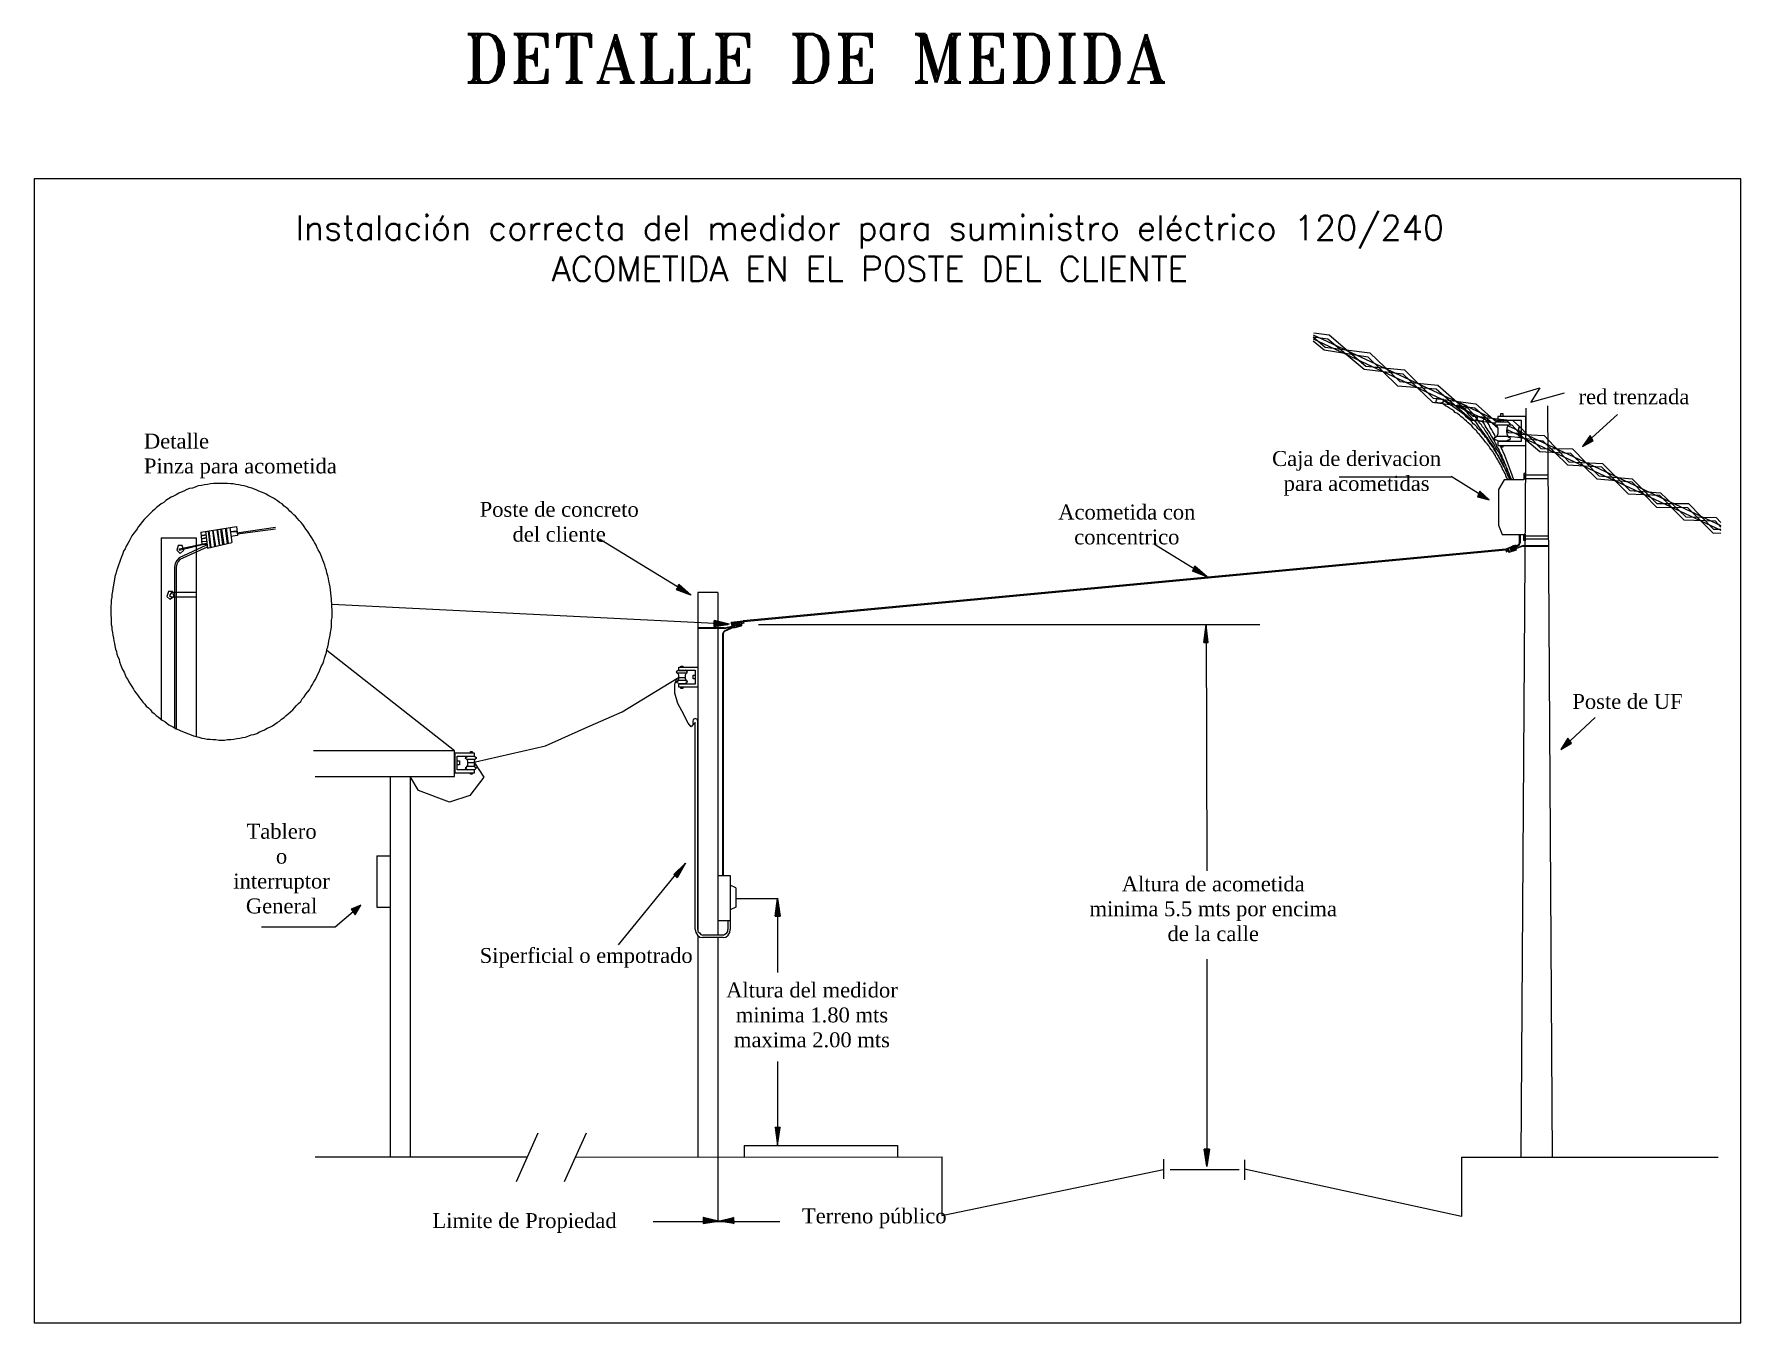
# Model space of a CAD drawing. Extents: x 604418 to 606014, y 1310869 to 1312555.
# Drawn here: x 605476.4 to 605551.2, y 1311016.1 to 1311072.6 of the extents above; entities that cross this region are included whole.
import ezdxf

# ---------------------------------------------------------------- set-up
doc = ezdxf.new("R2010")
doc.units = 0
doc.header["$MEASUREMENT"] = 0
doc.layers.get('0').update_dxf_attribs({"color": 10})
doc.styles.add('TTT', font='romant.shx', dxfattribs={"height": 0.3})

msp = doc.modelspace()

# ---------------------------------------------------------------- hatches: boundary and pattern name
at = {"lineweight": 13}
for points in [[(605544.512, 1311054.781), (605544.58, 1311055.006), (605544.242, 1311054.533)], [(605544.512, 1311054.781), (605544.242, 1311054.533), (605544.715, 1311054.781)], [(605544.512, 1311054.781), (605544.715, 1311054.781), (605544.58, 1311055.006)], [(605539.845, 1311052.369), (605539.755, 1311052.572), (605539.643, 1311052.324)], [(605539.845, 1311052.369), (605539.643, 1311052.324), (605540.161, 1311052.188)], [(605539.845, 1311052.369), (605540.161, 1311052.188), (605539.755, 1311052.572)], [(605527.731, 1311048.849), (605527.212, 1311049.164), (605527.145, 1311049.074)], [(605527.212, 1311049.164), (605527.799, 1311048.826), (605527.258, 1311049.299)], [(605527.731, 1311048.849), (605527.212, 1311049.164), (605527.799, 1311048.826)], [(605504.609, 1311048.356), (605505.195, 1311048.018), (605504.654, 1311048.491)], [(605505.127, 1311048.04), (605504.609, 1311048.356), (605504.541, 1311048.266)], [(605505.127, 1311048.04), (605504.609, 1311048.356), (605505.195, 1311048.018)], [(605506.187, 1311046.755), (605506.863, 1311046.755), (605506.209, 1311046.913)], [(605506.795, 1311046.733), (605506.187, 1311046.755), (605506.863, 1311046.755)], [(605506.795, 1311046.733), (605506.187, 1311046.755), (605506.187, 1311046.642)], [(605527.762, 1311045.944), (605527.762, 1311046.71), (605527.649, 1311045.944)], [(605527.762, 1311046.642), (605527.762, 1311045.944), (605527.762, 1311046.71)], [(605527.762, 1311046.642), (605527.762, 1311045.944), (605527.852, 1311045.944)], [(605543.565, 1311041.502), (605543.61, 1311041.75), (605543.295, 1311041.254)], [(605543.565, 1311041.502), (605543.768, 1311041.525), (605543.61, 1311041.75)], [(605543.565, 1311041.502), (605543.295, 1311041.254), (605543.768, 1311041.525)], [(605504.496, 1311035.708), (605504.947, 1311036.272), (605504.428, 1311035.776)], [(605504.586, 1311035.618), (605504.947, 1311036.272), (605504.496, 1311035.708)], [(605490.496, 1311034.22), (605490.721, 1311034.423), (605490.293, 1311034.243)], [(605490.496, 1311034.22), (605490.293, 1311034.243), (605490.473, 1311033.995)], [(605490.496, 1311034.22), (605490.473, 1311033.995), (605490.721, 1311034.423)], [(605508.982, 1311033.95), (605508.982, 1311034.716), (605508.87, 1311033.95)], [(605509.095, 1311033.95), (605508.982, 1311034.716), (605508.982, 1311033.95)], [(605508.982, 1311024.414), (605509.095, 1311024.684), (605508.87, 1311024.684)], [(605508.982, 1311024.414), (605508.87, 1311024.684), (605508.982, 1311023.895)], [(605508.982, 1311024.414), (605508.982, 1311023.895), (605509.095, 1311024.684)], [(605527.784, 1311023.489), (605527.897, 1311023.737), (605527.672, 1311023.737)], [(605527.784, 1311023.489), (605527.672, 1311023.737), (605527.784, 1311022.971)], [(605527.784, 1311023.489), (605527.784, 1311022.971), (605527.897, 1311023.737)], [(605505.939, 1311020.581), (605505.713, 1311020.739), (605505.713, 1311020.468)], [(605505.939, 1311020.581), (605506.39, 1311020.581), (605505.713, 1311020.739)], [(605506.841, 1311020.581), (605506.39, 1311020.581), (605507.043, 1311020.739)], [(605506.841, 1311020.581), (605507.043, 1311020.739), (605507.066, 1311020.468)], [(605505.939, 1311020.581), (605505.713, 1311020.468), (605506.39, 1311020.581)], [(605506.841, 1311020.581), (605507.066, 1311020.468), (605506.39, 1311020.581)]]:
    msp.add_hatch(color=7, dxfattribs=at).paths.add_polyline_path(points)

# ---------------------------------------------------------------- linework, layer by layer
at = {"color": 7}
msp.add_lwpolyline([(605476.406, 1311016.117), (605551.185, 1311016.117), (605551.185, 1311066.258), (605476.406, 1311066.258)], close=True, dxfattribs=at)
at = {"color": 7, "lineweight": 13}
for points in [[(605532.451, 1311059.425), (605540.634, 1311055.615)], [(605532.451, 1311059.335), (605532.969, 1311058.884)], [(605532.451, 1311059.335), (605533.082, 1311059.245)], [(605532.451, 1311059.245), (605540.386, 1311055.525)], [(605532.451, 1311059.154), (605532.924, 1311058.771)], [(605532.473, 1311059.515), (605533.15, 1311059.425)], [(605532.969, 1311058.884), (605534.931, 1311058.636)], [(605533.082, 1311059.245), (605534.683, 1311057.915)], [(605533.15, 1311059.425), (605534.75, 1311058.05)], [(605532.924, 1311058.771), (605534.841, 1311058.456)], [(605534.841, 1311058.456), (605536.148, 1311057.193)], [(605534.931, 1311058.636), (605536.238, 1311057.373)], [(605534.683, 1311057.915), (605536.374, 1311057.712)], [(605534.75, 1311058.05), (605536.441, 1311057.892)], [(605536.238, 1311057.373), (605537.907, 1311057.216)], [(605536.374, 1311057.712), (605537.681, 1311056.472)], [(605536.441, 1311057.892), (605537.704, 1311056.652)], [(605536.148, 1311057.193), (605537.839, 1311057.058)], [(605537.704, 1311056.652), (605539.575, 1311056.404)], [(605537.749, 1311056.449), (605537.816, 1311056.472), (605537.839, 1311056.517), (605537.862, 1311056.562), (605537.839, 1311056.63)], [(605537.839, 1311057.058), (605539.417, 1311055.683)], [(605538.177, 1311056.584), (605537.839, 1311056.63)], [(605537.907, 1311057.216), (605539.462, 1311055.863)], [(605540.86, 1311056.652), (605542.37, 1311057.103)], [(605542.37, 1311057.103), (605541.987, 1311056.472)], [(605541.987, 1311056.472), (605543.453, 1311056.877)], [(605537.681, 1311056.472), (605539.53, 1311056.224)], [(605538.064, 1311056.427), (605537.749, 1311056.449)], [(605538.064, 1311056.427), (605538.087, 1311056.449), (605538.11, 1311056.449), (605538.132, 1311056.449), (605538.155, 1311056.494), (605538.177, 1311056.494), (605538.155, 1311056.539), (605538.177, 1311056.562), (605538.177, 1311056.584)], [(605540.432, 1311054.127), (605540.364, 1311054.217), (605540.319, 1311054.307), (605540.251, 1311054.398), (605540.184, 1311054.465), (605540.139, 1311054.555), (605540.071, 1311054.646), (605540.003, 1311054.713), (605539.936, 1311054.803), (605539.868, 1311054.894), (605539.8, 1311054.961), (605539.733, 1311055.051), (605539.665, 1311055.119), (605539.597, 1311055.209), (605539.53, 1311055.277), (605539.462, 1311055.344), (605539.395, 1311055.435), (605539.304, 1311055.502), (605539.237, 1311055.57), (605539.169, 1311055.638), (605539.079, 1311055.705), (605539.011, 1311055.773), (605538.921, 1311055.84), (605538.853, 1311055.908), (605538.763, 1311055.976), (605538.673, 1311056.021), (605538.605, 1311056.088), (605538.515, 1311056.156), (605538.425, 1311056.201), (605538.335, 1311056.269), (605538.245, 1311056.314), (605538.155, 1311056.382), (605538.087, 1311056.427)], [(605541.063, 1311053.068), (605541.04, 1311053.135), (605541.018, 1311053.203), (605540.973, 1311053.27), (605540.95, 1311053.338), (605540.928, 1311053.406), (605540.882, 1311053.473), (605540.86, 1311053.541), (605540.837, 1311053.586), (605540.792, 1311053.654), (605540.77, 1311053.721), (605540.725, 1311053.789), (605540.702, 1311053.857), (605540.657, 1311053.924), (605540.634, 1311053.969), (605540.589, 1311054.037), (605540.567, 1311054.105), (605540.522, 1311054.172), (605540.477, 1311054.24), (605540.454, 1311054.285), (605540.409, 1311054.353), (605540.364, 1311054.42), (605540.341, 1311054.465), (605540.296, 1311054.533), (605540.251, 1311054.601), (605540.206, 1311054.646), (605540.161, 1311054.713), (605540.116, 1311054.758), (605540.093, 1311054.826), (605540.048, 1311054.894), (605540.003, 1311054.939), (605539.958, 1311055.006), (605539.913, 1311055.051), (605539.868, 1311055.119), (605539.823, 1311055.164), (605539.778, 1311055.209), (605539.71, 1311055.277), (605539.665, 1311055.322), (605539.62, 1311055.39), (605539.575, 1311055.435), (605539.53, 1311055.48), (605539.462, 1311055.525), (605539.417, 1311055.592), (605539.372, 1311055.638), (605539.327, 1311055.683), (605539.259, 1311055.728), (605539.214, 1311055.773), (605539.169, 1311055.818), (605539.101, 1311055.886), (605539.056, 1311055.931), (605538.989, 1311055.976), (605538.944, 1311056.021), (605538.876, 1311056.066), (605538.831, 1311056.088), (605538.763, 1311056.134), (605538.718, 1311056.179), (605538.651, 1311056.224), (605538.583, 1311056.269), (605538.538, 1311056.314), (605538.47, 1311056.336), (605538.403, 1311056.382), (605538.335, 1311056.427), (605538.29, 1311056.449), (605538.222, 1311056.494), (605538.155, 1311056.539)], [(605538.741, 1311056.336), (605538.741, 1311056.336), (605538.786, 1311056.314), (605538.808, 1311056.314), (605538.808, 1311056.336), (605538.853, 1311056.336), (605538.853, 1311056.359), (605538.876, 1311056.359), (605538.876, 1311056.427), (605538.899, 1311056.427)], [(605539.011, 1311056.179), (605538.741, 1311056.336)], [(605539.192, 1311056.291), (605538.899, 1311056.427)], [(605539.011, 1311056.179), (605539.101, 1311056.179), (605539.124, 1311056.201), (605539.124, 1311056.201), (605539.124, 1311056.224), (605539.169, 1311056.224), (605539.169, 1311056.269), (605539.192, 1311056.291)], [(605541.085, 1311053.09), (605541.04, 1311053.18), (605540.995, 1311053.293), (605540.928, 1311053.406), (605540.882, 1311053.496), (605540.837, 1311053.609), (605540.792, 1311053.721), (605540.725, 1311053.811), (605540.68, 1311053.924), (605540.612, 1311054.014), (605540.567, 1311054.127), (605540.499, 1311054.217), (605540.454, 1311054.33), (605540.386, 1311054.42), (605540.341, 1311054.533), (605540.274, 1311054.623), (605540.206, 1311054.713), (605540.139, 1311054.803), (605540.071, 1311054.916), (605540.003, 1311055.006), (605539.936, 1311055.096), (605539.868, 1311055.187), (605539.8, 1311055.277), (605539.733, 1311055.367), (605539.665, 1311055.48), (605539.597, 1311055.57), (605539.507, 1311055.66), (605539.44, 1311055.728), (605539.372, 1311055.818), (605539.282, 1311055.908), (605539.214, 1311055.998), (605539.124, 1311056.088), (605539.056, 1311056.179)], [(605539.597, 1311055.773), (605539.462, 1311055.953), (605539.169, 1311056.269)], [(605539.53, 1311056.224), (605540.544, 1311055.344)], [(605539.575, 1311056.404), (605540.477, 1311055.592)], [(605540.77, 1311055.84), (605540.77, 1311055.953), (605540.657, 1311055.953), (605540.657, 1311055.84)], [(605541.559, 1311023.377), (605541.784, 1311056.201)], [(605542.709, 1311056.314), (605542.911, 1311023.377)], [(605545.775, 1311055.931), (605544.67, 1311054.916)], [(605539.417, 1311055.683), (605540.432, 1311055.57)], [(605539.462, 1311055.863), (605541.198, 1311055.66)], [(605539.53, 1311055.683), (605539.552, 1311055.683), (605539.575, 1311055.705), (605539.62, 1311055.705), (605539.62, 1311055.728), (605539.62, 1311055.75), (605539.643, 1311055.75), (605539.643, 1311055.773), (605539.643, 1311055.818), (605539.643, 1311055.84)], [(605539.823, 1311055.638), (605539.53, 1311055.683)], [(605541.153, 1311053.068), (605541.108, 1311053.158), (605541.063, 1311053.248), (605541.04, 1311053.338), (605540.995, 1311053.428), (605540.95, 1311053.496), (605540.928, 1311053.586), (605540.882, 1311053.676), (605540.837, 1311053.766), (605540.792, 1311053.857), (605540.747, 1311053.947), (605540.702, 1311054.037), (605540.657, 1311054.127), (605540.612, 1311054.217), (605540.567, 1311054.307), (605540.499, 1311054.398), (605540.454, 1311054.465), (605540.409, 1311054.555), (605540.364, 1311054.646), (605540.296, 1311054.736), (605540.251, 1311054.826), (605540.206, 1311054.894), (605540.139, 1311054.984), (605540.093, 1311055.074), (605540.048, 1311055.142), (605539.981, 1311055.232), (605539.936, 1311055.322), (605539.868, 1311055.39), (605539.823, 1311055.48), (605539.755, 1311055.547), (605539.71, 1311055.615), (605539.643, 1311055.705), (605539.597, 1311055.773)], [(605539.958, 1311055.795), (605539.643, 1311055.84)], [(605539.823, 1311055.638), (605539.891, 1311055.66), (605539.936, 1311055.705), (605539.936, 1311055.728), (605539.958, 1311055.75), (605539.958, 1311055.773), (605539.958, 1311055.795)], [(605541.018, 1311053.361), (605540.995, 1311053.428), (605540.973, 1311053.496), (605540.928, 1311053.586), (605540.905, 1311053.654), (605540.882, 1311053.721), (605540.837, 1311053.789), (605540.815, 1311053.879), (605540.792, 1311053.947), (605540.747, 1311054.014), (605540.725, 1311054.105), (605540.68, 1311054.172), (605540.657, 1311054.24), (605540.612, 1311054.307), (605540.589, 1311054.398), (605540.544, 1311054.465), (605540.499, 1311054.533), (605540.477, 1311054.601), (605540.432, 1311054.668), (605540.386, 1311054.758), (605540.364, 1311054.826), (605540.319, 1311054.894), (605540.274, 1311054.961), (605540.229, 1311055.029), (605540.206, 1311055.096), (605540.161, 1311055.164), (605540.116, 1311055.232), (605540.071, 1311055.299), (605540.026, 1311055.367), (605539.981, 1311055.435), (605539.958, 1311055.502), (605539.913, 1311055.57), (605539.868, 1311055.638)], [(605540.432, 1311054.939), (605540.386, 1311055.051), (605540.319, 1311055.164), (605540.274, 1311055.254), (605540.206, 1311055.367), (605540.161, 1311055.48), (605540.093, 1311055.57), (605540.026, 1311055.683), (605539.958, 1311055.773)], [(605540.544, 1311055.615), (605540.477, 1311055.615), (605540.432, 1311055.57), (605540.432, 1311055.547), (605540.386, 1311055.525), (605540.386, 1311055.502), (605540.432, 1311055.48), (605540.432, 1311055.457), (605540.477, 1311055.412)], [(605540.995, 1311055.457), (605540.477, 1311055.457)], [(605540.477, 1311055.457), (605540.544, 1311055.344), (605540.544, 1311055.074), (605540.477, 1311054.961)], [(605541.762, 1311055.84), (605540.544, 1311055.84)], [(605540.544, 1311055.84), (605540.544, 1311055.66)], [(605541.581, 1311055.66), (605540.544, 1311055.66)], [(605540.544, 1311055.615), (605540.95, 1311055.615)], [(605540.657, 1311055.66), (605540.657, 1311055.615)], [(605540.77, 1311055.615), (605540.77, 1311055.66)], [(605540.995, 1311054.961), (605540.95, 1311055.074), (605540.928, 1311055.187), (605540.95, 1311055.344), (605540.995, 1311055.457)], [(605540.928, 1311055.209), (605540.995, 1311055.142)], [(605540.973, 1311055.435), (605541.018, 1311055.457), (605541.063, 1311055.502), (605541.085, 1311055.525), (605541.063, 1311055.525), (605541.063, 1311055.547), (605541.018, 1311055.57), (605540.995, 1311055.615), (605540.95, 1311055.615)], [(605540.95, 1311055.277), (605541.581, 1311054.961)], [(605540.995, 1311055.435), (605541.581, 1311055.164)], [(605540.995, 1311055.142), (605541.581, 1311055.119)], [(605541.063, 1311055.48), (605541.153, 1311055.48)], [(605541.153, 1311055.48), (605541.581, 1311055.006)], [(605541.198, 1311055.66), (605541.581, 1311055.322)], [(605541.424, 1311055.457), (605542.415, 1311054.443)], [(605541.424, 1311055.209), (605550.306, 1311051.061)], [(605541.424, 1311055.119), (605542.37, 1311054.307)], [(605541.581, 1311055.344), (605541.446, 1311055.344), (605541.446, 1311055.074)], [(605541.581, 1311054.758), (605541.581, 1311055.66)], [(605541.762, 1311054.578), (605541.762, 1311055.84)], [(605541.762, 1311054.668), (605541.762, 1311055.277)], [(605540.544, 1311054.781), (605540.477, 1311054.803), (605540.432, 1311054.803), (605540.386, 1311054.871), (605540.386, 1311054.916), (605540.432, 1311054.939), (605540.432, 1311054.939), (605540.477, 1311054.961)], [(605540.995, 1311054.961), (605540.477, 1311054.961)], [(605540.544, 1311054.781), (605540.95, 1311054.781)], [(605540.544, 1311054.758), (605541.581, 1311054.758)], [(605540.544, 1311054.758), (605540.544, 1311054.578)], [(605540.544, 1311054.578), (605541.762, 1311054.578)], [(605540.657, 1311054.781), (605540.657, 1311054.758)], [(605540.657, 1311054.578), (605540.657, 1311054.51), (605540.77, 1311054.51), (605540.77, 1311054.578)], [(605541.243, 1311053.068), (605541.108, 1311053.428), (605540.973, 1311053.789), (605540.837, 1311054.127), (605540.68, 1311054.488)], [(605540.77, 1311054.758), (605540.77, 1311054.781)], [(605541.063, 1311054.916), (605541.085, 1311054.894), (605541.063, 1311054.871), (605541.063, 1311054.826), (605541.018, 1311054.803), (605540.995, 1311054.803), (605540.95, 1311054.781)], [(605540.973, 1311054.984), (605541.581, 1311054.916)], [(605540.973, 1311054.961), (605541.018, 1311054.939), (605541.04, 1311054.939), (605541.063, 1311054.916)], [(605541.401, 1311054.939), (605542.506, 1311054.781)], [(605541.424, 1311055.074), (605542.573, 1311055.006)], [(605541.424, 1311055.006), (605550.306, 1311050.858)], [(605541.446, 1311055.074), (605541.581, 1311055.074)], [(605542.415, 1311054.443), (605543.813, 1311054.42)], [(605542.506, 1311054.781), (605543.588, 1311053.721)], [(605542.573, 1311055.006), (605543.655, 1311053.857)], [(605543.813, 1311054.42), (605544.963, 1311053.248)], [(605544.512, 1311054.781), (605544.58, 1311055.006), (605544.242, 1311054.533), (605544.512, 1311054.781)], [(605544.512, 1311054.781), (605544.242, 1311054.533), (605544.715, 1311054.781), (605544.512, 1311054.781)], [(605544.512, 1311054.781), (605544.715, 1311054.781), (605544.58, 1311055.006), (605544.512, 1311054.781)], [(605540.973, 1311053.068), (605540.95, 1311053.135), (605540.905, 1311053.203), (605540.882, 1311053.27), (605540.86, 1311053.338), (605540.815, 1311053.406), (605540.792, 1311053.473), (605540.747, 1311053.541), (605540.725, 1311053.609), (605540.68, 1311053.676), (605540.657, 1311053.744), (605540.612, 1311053.811), (605540.567, 1311053.879), (605540.544, 1311053.947), (605540.499, 1311054.014), (605540.454, 1311054.059), (605540.432, 1311054.127)], [(605542.37, 1311054.307), (605543.723, 1311054.24)], [(605543.588, 1311053.721), (605545.076, 1311053.631)], [(605543.655, 1311053.857), (605545.121, 1311053.789)], [(605543.723, 1311054.24), (605544.873, 1311053.113)], [(605545.076, 1311053.631), (605546.248, 1311052.459)], [(605545.121, 1311053.789), (605546.316, 1311052.594)], [(605489.369, 1311048.378), (605489.346, 1311048.514), (605489.324, 1311048.626), (605489.301, 1311048.739), (605489.279, 1311048.852), (605489.233, 1311048.987), (605489.211, 1311049.1), (605489.166, 1311049.212), (605489.143, 1311049.325), (605489.098, 1311049.438), (605489.053, 1311049.551), (605489.008, 1311049.663), (605488.963, 1311049.776), (605488.918, 1311049.889), (605488.85, 1311050.001), (605488.805, 1311050.092), (605488.76, 1311050.204), (605488.692, 1311050.317), (605488.647, 1311050.407), (605488.58, 1311050.52), (605488.512, 1311050.61), (605488.444, 1311050.723), (605488.377, 1311050.813), (605488.309, 1311050.903), (605488.242, 1311051.016), (605488.174, 1311051.106), (605488.106, 1311051.196), (605488.016, 1311051.287), (605487.948, 1311051.377), (605487.858, 1311051.467), (605487.791, 1311051.534), (605487.7, 1311051.625), (605487.61, 1311051.692), (605487.543, 1311051.782), (605487.452, 1311051.85), (605487.362, 1311051.918), (605487.272, 1311052.008), (605487.159, 1311052.076), (605487.069, 1311052.143), (605486.979, 1311052.211), (605486.889, 1311052.256), (605486.776, 1311052.324), (605486.686, 1311052.369), (605486.573, 1311052.436), (605486.483, 1311052.481), (605486.37, 1311052.526), (605486.258, 1311052.572), (605486.167, 1311052.617), (605486.055, 1311052.662), (605485.942, 1311052.707), (605485.829, 1311052.729), (605485.717, 1311052.774), (605485.604, 1311052.797), (605485.491, 1311052.82), (605485.378, 1311052.842), (605485.243, 1311052.865), (605485.13, 1311052.887), (605485.018, 1311052.887), (605484.882, 1311052.91), (605484.77, 1311052.91), (605484.634, 1311052.91), (605484.522, 1311052.91), (605484.386, 1311052.91), (605484.274, 1311052.91), (605484.138, 1311052.887), (605484.003, 1311052.865), (605483.868, 1311052.842), (605483.733, 1311052.82), (605483.597, 1311052.797), (605483.462, 1311052.752), (605483.349, 1311052.707), (605483.214, 1311052.684), (605483.101, 1311052.639), (605482.966, 1311052.572), (605482.853, 1311052.526), (605482.741, 1311052.481), (605482.628, 1311052.414), (605482.515, 1311052.346), (605482.403, 1311052.301), (605482.29, 1311052.233), (605482.177, 1311052.166), (605482.087, 1311052.076), (605481.974, 1311052.008), (605481.884, 1311051.94), (605481.771, 1311051.85), (605481.681, 1311051.76), (605481.591, 1311051.692), (605481.501, 1311051.602), (605481.411, 1311051.512), (605481.32, 1311051.422), (605481.23, 1311051.332), (605481.14, 1311051.219), (605481.072, 1311051.129), (605480.982, 1311051.016), (605480.915, 1311050.926), (605480.847, 1311050.813), (605480.779, 1311050.723), (605480.689, 1311050.61), (605480.622, 1311050.497), (605480.576, 1311050.385), (605480.509, 1311050.272), (605480.441, 1311050.159), (605480.396, 1311050.047), (605480.328, 1311049.934), (605480.283, 1311049.799), (605480.238, 1311049.686), (605480.193, 1311049.573), (605480.148, 1311049.438), (605480.103, 1311049.325), (605480.058, 1311049.19), (605480.013, 1311049.077), (605479.99, 1311048.942), (605479.945, 1311048.829), (605479.923, 1311048.694), (605479.9, 1311048.559), (605479.878, 1311048.446), (605479.855, 1311048.311), (605479.832, 1311048.175), (605479.81, 1311048.04), (605479.81, 1311047.927), (605479.787, 1311047.792), (605479.787, 1311047.657), (605479.765, 1311047.522), (605479.765, 1311047.386), (605479.765, 1311047.274), (605479.765, 1311047.138), (605479.787, 1311047.003), (605479.787, 1311046.868), (605479.787, 1311046.733), (605479.81, 1311046.62), (605479.81, 1311046.507), (605479.832, 1311046.372), (605479.855, 1311046.259), (605479.878, 1311046.124), (605479.9, 1311046.011), (605479.923, 1311045.898), (605479.945, 1311045.786), (605479.968, 1311045.65), (605480.013, 1311045.538), (605480.035, 1311045.425), (605480.08, 1311045.312), (605480.126, 1311045.2), (605480.148, 1311045.087), (605480.193, 1311044.974), (605480.238, 1311044.861), (605480.283, 1311044.749), (605480.351, 1311044.636), (605480.396, 1311044.523), (605480.441, 1311044.41), (605480.509, 1311044.32), (605480.554, 1311044.208), (605480.622, 1311044.095), (605480.689, 1311044.005), (605480.757, 1311043.892), (605480.802, 1311043.802), (605480.87, 1311043.712), (605480.96, 1311043.599), (605481.027, 1311043.509), (605481.095, 1311043.419), (605481.163, 1311043.328), (605481.253, 1311043.238), (605481.32, 1311043.148), (605481.411, 1311043.08), (605481.501, 1311042.99), (605481.568, 1311042.9), (605481.659, 1311042.832), (605481.749, 1311042.742), (605481.839, 1311042.675), (605481.929, 1311042.607), (605482.019, 1311042.539), (605482.132, 1311042.472), (605482.222, 1311042.404), (605482.312, 1311042.336), (605482.425, 1311042.269), (605482.515, 1311042.224), (605482.628, 1311042.156), (605482.741, 1311042.111), (605482.831, 1311042.066), (605482.944, 1311042.021), (605483.056, 1311041.976), (605483.169, 1311041.931), (605483.282, 1311041.886), (605483.394, 1311041.84), (605483.507, 1311041.818), (605483.62, 1311041.795), (605483.755, 1311041.75), (605483.868, 1311041.728), (605483.981, 1311041.705), (605484.116, 1311041.705), (605484.229, 1311041.683), (605484.364, 1311041.683), (605484.499, 1311041.66), (605484.612, 1311041.66), (605484.747, 1311041.66), (605484.882, 1311041.683), (605485.018, 1311041.683), (605485.153, 1311041.705), (605485.288, 1311041.728), (605485.423, 1311041.75), (605485.536, 1311041.773), (605485.671, 1311041.795), (605485.807, 1311041.84), (605485.919, 1311041.886), (605486.032, 1311041.908), (605486.167, 1311041.953), (605486.28, 1311042.021), (605486.393, 1311042.066), (605486.506, 1311042.111), (605486.618, 1311042.179), (605486.731, 1311042.224), (605486.844, 1311042.291), (605486.956, 1311042.359), (605487.047, 1311042.427), (605487.159, 1311042.494), (605487.25, 1311042.584), (605487.362, 1311042.652), (605487.452, 1311042.742), (605487.543, 1311042.81), (605487.633, 1311042.9), (605487.746, 1311042.99), (605487.813, 1311043.08), (605487.903, 1311043.171), (605487.994, 1311043.261), (605488.084, 1311043.351), (605488.151, 1311043.464), (605488.242, 1311043.554), (605488.309, 1311043.667), (605488.377, 1311043.757), (605488.467, 1311043.869), (605488.535, 1311043.982), (605488.602, 1311044.095), (605488.647, 1311044.185), (605488.715, 1311044.298), (605488.783, 1311044.41), (605488.828, 1311044.523), (605488.895, 1311044.658), (605488.94, 1311044.771), (605488.985, 1311044.884), (605489.053, 1311044.997), (605489.098, 1311045.132), (605489.121, 1311045.245), (605489.166, 1311045.38), (605489.211, 1311045.493), (605489.233, 1311045.628), (605489.279, 1311045.741), (605489.301, 1311045.876), (605489.324, 1311046.011), (605489.346, 1311046.124), (605489.369, 1311046.259), (605489.391, 1311046.394), (605489.414, 1311046.507), (605489.436, 1311046.642), (605489.436, 1311046.778), (605489.436, 1311046.913), (605489.459, 1311047.026), (605489.459, 1311047.161), (605489.459, 1311047.296)], [(605533.578, 1311053.203), (605538.493, 1311053.203)], [(605538.493, 1311053.225), (605539.688, 1311052.481)], [(605540.815, 1311053.068), (605540.567, 1311052.639)], [(605541.672, 1311053.068), (605540.815, 1311053.068)], [(605541.672, 1311053.338), (605541.672, 1311053.068)], [(605541.762, 1311053.338), (605541.672, 1311053.338)], [(605541.717, 1311053.293), (605542.709, 1311053.293)], [(605541.717, 1311053.113), (605541.717, 1311053.293)], [(605542.709, 1311053.113), (605541.717, 1311053.113)], [(605541.739, 1311053.113), (605541.739, 1311053.293)], [(605541.762, 1311053.293), (605541.762, 1311053.338)], [(605544.873, 1311053.113), (605546.406, 1311052.977)], [(605544.963, 1311053.248), (605546.428, 1311053.113)], [(605546.406, 1311052.977), (605547.488, 1311051.873)], [(605546.428, 1311053.113), (605547.51, 1311052.03)], [(605539.845, 1311052.369), (605539.755, 1311052.572), (605539.643, 1311052.324), (605539.845, 1311052.369)], [(605539.845, 1311052.369), (605539.643, 1311052.324), (605540.161, 1311052.188), (605539.845, 1311052.369)], [(605539.845, 1311052.369), (605540.161, 1311052.188), (605539.755, 1311052.572), (605539.845, 1311052.369)], [(605540.567, 1311052.639), (605540.567, 1311051.084)], [(605546.248, 1311052.459), (605547.623, 1311052.391)], [(605546.316, 1311052.594), (605547.668, 1311052.504)], [(605547.623, 1311052.391), (605548.683, 1311051.309)], [(605547.668, 1311052.504), (605548.773, 1311051.444)], [(605547.488, 1311051.873), (605548.841, 1311051.85)], [(605547.51, 1311052.03), (605548.886, 1311052.03)], [(605548.773, 1311051.444), (605550.103, 1311051.422)], [(605548.841, 1311051.85), (605549.968, 1311050.723)], [(605548.886, 1311052.03), (605549.99, 1311050.903)], [(605550.103, 1311051.422), (605550.306, 1311051.196)], [(605483.71, 1311050.768), (605485.266, 1311051.016)], [(605483.71, 1311050.768), (605483.755, 1311050.227)], [(605483.71, 1311050.633), (605483.936, 1311050.678)], [(605483.71, 1311050.61), (605483.936, 1311050.655)], [(605483.913, 1311050.813), (605484.003, 1311050.069)], [(605484.138, 1311050.092), (605484.048, 1311050.813)], [(605484.161, 1311050.092), (605484.071, 1311050.836)], [(605484.319, 1311050.137), (605484.229, 1311050.858)], [(605484.364, 1311050.159), (605484.251, 1311050.858)], [(605484.522, 1311050.182), (605484.432, 1311050.881)], [(605484.544, 1311050.182), (605484.454, 1311050.881)], [(605484.68, 1311050.227), (605484.589, 1311050.903)], [(605484.725, 1311050.227), (605484.634, 1311050.903)], [(605484.882, 1311050.272), (605484.792, 1311050.948)], [(605484.928, 1311050.272), (605484.837, 1311050.948)], [(605484.973, 1311050.971), (605485.063, 1311050.317)], [(605485.288, 1311050.813), (605484.995, 1311050.791)], [(605485.288, 1311050.791), (605484.995, 1311050.768)], [(605485.311, 1311050.633), (605485.018, 1311050.588)], [(605485.266, 1311051.016), (605485.311, 1311050.633)], [(605485.288, 1311050.745), (605486.979, 1311050.993)], [(605485.311, 1311050.7), (605486.979, 1311050.926)], [(605540.567, 1311051.084), (605540.725, 1311050.678)], [(605540.725, 1311050.678), (605541.762, 1311050.678)], [(605541.491, 1311050.317), (605541.491, 1311050.678)], [(605541.536, 1311050.317), (605541.536, 1311050.678)], [(605541.672, 1311050.407), (605541.672, 1311050.678)], [(605541.717, 1311050.633), (605541.739, 1311050.633)], [(605541.717, 1311050.633), (605541.717, 1311050.452)], [(605541.739, 1311050.633), (605541.739, 1311050.452)], [(605548.683, 1311051.309), (605550.058, 1311051.264)], [(605549.968, 1311050.723), (605550.306, 1311050.745)], [(605549.99, 1311050.903), (605550.306, 1311050.903)], [(605550.058, 1311051.264), (605550.306, 1311050.993)], [(605481.974, 1311050.52), (605481.974, 1311042.539)], [(605481.974, 1311050.52), (605483.507, 1311050.52)], [(605482.718, 1311050.182), (605482.651, 1311049.979), (605482.808, 1311049.844), (605482.966, 1311049.979), (605482.899, 1311050.182), (605482.718, 1311050.182)], [(605482.763, 1311050.047), (605483.958, 1311050.295)], [(605482.763, 1311049.979), (605483.958, 1311050.272)], [(605483.958, 1311050.204), (605482.763, 1311049.641)], [(605482.763, 1311050.047), (605482.763, 1311049.979)], [(605483.981, 1311050.114), (605482.786, 1311049.573)], [(605483.507, 1311050.52), (605483.507, 1311041.818)], [(605483.733, 1311050.497), (605483.936, 1311050.543)], [(605483.733, 1311050.475), (605483.958, 1311050.52)], [(605483.733, 1311050.362), (605483.958, 1311050.385)], [(605483.755, 1311050.362), (605483.958, 1311050.385)], [(605483.755, 1311050.227), (605483.981, 1311050.249)], [(605484.003, 1311050.069), (605485.063, 1311050.317)], [(605501.182, 1311050.475), (605505.127, 1311048.063)], [(605540.882, 1311050.024), (605507.472, 1311046.89)], [(605540.882, 1311049.979), (605507.494, 1311046.845)], [(605525.49, 1311050.241), (605527.731, 1311048.871)], [(605541.311, 1311050.204), (605540.882, 1311050.024)], [(605540.882, 1311050.024), (605540.905, 1311049.911)], [(605540.882, 1311049.979), (605540.973, 1311050.001)], [(605540.882, 1311049.979), (605540.973, 1311050.001)], [(605540.905, 1311049.911), (605540.995, 1311049.956)], [(605540.95, 1311050.069), (605541.018, 1311049.889)], [(605541.063, 1311049.889), (605540.995, 1311050.092)], [(605541.063, 1311049.889), (605540.995, 1311050.092)], [(605541.333, 1311049.979), (605541.018, 1311049.889)], [(605541.13, 1311049.911), (605541.063, 1311050.114)], [(605541.13, 1311049.911), (605541.063, 1311050.114)], [(605541.153, 1311049.934), (605541.108, 1311050.114)], [(605541.176, 1311049.934), (605541.13, 1311050.137)], [(605541.221, 1311049.956), (605541.153, 1311050.159)], [(605541.221, 1311049.956), (605541.176, 1311050.159)], [(605541.266, 1311049.979), (605541.198, 1311050.182)], [(605541.288, 1311049.979), (605541.221, 1311050.182)], [(605541.266, 1311050.182), (605541.333, 1311049.979)], [(605541.333, 1311050.182), (605541.266, 1311050.159)], [(605541.333, 1311050.182), (605541.266, 1311050.159)], [(605541.649, 1311050.182), (605541.288, 1311050.047)], [(605541.356, 1311050.137), (605541.288, 1311050.114)], [(605541.356, 1311050.137), (605541.288, 1311050.114)], [(605541.356, 1311050.114), (605541.288, 1311050.069)], [(605541.356, 1311050.092), (605541.288, 1311050.069)], [(605541.311, 1311050.204), (605541.356, 1311050.069)], [(605541.649, 1311050.159), (605541.311, 1311050.047)], [(605541.356, 1311050.069), (605541.311, 1311050.047)], [(605541.333, 1311050.182), (605541.401, 1311050.204), (605541.469, 1311050.249), (605541.491, 1311050.317)], [(605541.333, 1311050.137), (605541.401, 1311050.159), (605541.491, 1311050.227), (605541.536, 1311050.317)], [(605541.649, 1311050.182), (605542.731, 1311050.182)], [(605541.649, 1311050.182), (605541.649, 1311050.159)], [(605541.649, 1311050.159), (605542.731, 1311050.159)], [(605541.762, 1311050.407), (605541.672, 1311050.407)], [(605541.717, 1311050.452), (605541.739, 1311050.452)], [(605541.739, 1311050.61), (605542.731, 1311050.61)], [(605541.739, 1311050.475), (605542.731, 1311050.475)], [(605482.763, 1311049.641), (605482.651, 1311049.528), (605482.583, 1311049.393), (605482.56, 1311049.235)], [(605482.56, 1311049.235), (605482.56, 1311042.201)], [(605482.786, 1311049.573), (605482.718, 1311049.483), (605482.651, 1311049.37), (605482.628, 1311049.235)], [(605482.628, 1311049.235), (605482.628, 1311042.134)], [(605527.731, 1311048.849), (605527.212, 1311049.164), (605527.145, 1311049.074), (605527.731, 1311048.849)], [(605527.731, 1311048.849), (605527.212, 1311049.164), (605527.258, 1311049.299), (605527.799, 1311048.826), (605527.731, 1311048.849)], [(605505.127, 1311048.04), (605504.609, 1311048.356), (605504.654, 1311048.491), (605505.195, 1311048.018), (605505.127, 1311048.04)], [(605482.29, 1311048.175), (605482.222, 1311047.95), (605482.357, 1311047.837), (605482.538, 1311047.95), (605482.47, 1311048.175), (605482.29, 1311048.175)], [(605482.425, 1311048.13), (605482.335, 1311047.995)], [(605482.335, 1311047.995), (605482.425, 1311047.927)], [(605483.507, 1311048.13), (605482.425, 1311048.13)], [(605483.507, 1311047.927), (605482.425, 1311047.927)], [(605489.459, 1311047.296), (605489.436, 1311047.837), (605489.369, 1311048.378)], [(605505.127, 1311048.04), (605504.609, 1311048.356), (605504.541, 1311048.266), (605505.127, 1311048.04)], [(605506.367, 1311048.13), (605505.488, 1311048.13)], [(605505.488, 1311048.13), (605505.488, 1311033.364)], [(605506.367, 1311048.13), (605506.367, 1311036.633)], [(605489.459, 1311047.612), (605506.795, 1311046.755)], [(605506.795, 1311046.733), (605506.187, 1311046.755), (605506.209, 1311046.913), (605506.863, 1311046.755), (605506.795, 1311046.733)], [(605506.638, 1311046.575), (605505.488, 1311046.575)], [(605506.638, 1311046.552), (605505.488, 1311046.552)], [(605506.795, 1311046.733), (605506.187, 1311046.755), (605506.187, 1311046.642), (605506.795, 1311046.733)], [(605506.638, 1311046.439), (605506.593, 1311046.372), (605506.57, 1311046.304)], [(605506.57, 1311046.304), (605506.57, 1311035.731)], [(605506.66, 1311046.417), (605506.615, 1311046.372), (605506.593, 1311046.304)], [(605506.593, 1311046.304), (605506.593, 1311035.731)], [(605506.638, 1311046.575), (605507.043, 1311046.665)], [(605507.043, 1311046.642), (605506.638, 1311046.439)], [(605506.638, 1311046.552), (605507.043, 1311046.642)], [(605506.638, 1311046.575), (605506.638, 1311046.552)], [(605507.043, 1311046.597), (605506.66, 1311046.417)], [(605506.953, 1311046.823), (605507.472, 1311046.89)], [(605506.953, 1311046.823), (605506.976, 1311046.642)], [(605506.953, 1311046.755), (605507.043, 1311046.778)], [(605506.953, 1311046.778), (605507.043, 1311046.778)], [(605506.976, 1311046.733), (605507.043, 1311046.733)], [(605506.976, 1311046.733), (605507.043, 1311046.733)], [(605506.976, 1311046.665), (605507.043, 1311046.687)], [(605506.976, 1311046.687), (605507.043, 1311046.687)], [(605506.976, 1311046.642), (605507.043, 1311046.642)], [(605507.043, 1311046.823), (605507.066, 1311046.575)], [(605507.111, 1311046.597), (605507.066, 1311046.845)], [(605507.066, 1311046.575), (605507.404, 1311046.665)], [(605507.111, 1311046.597), (605507.089, 1311046.845)], [(605507.179, 1311046.62), (605507.134, 1311046.845)], [(605507.179, 1311046.62), (605507.156, 1311046.845)], [(605507.224, 1311046.62), (605507.201, 1311046.845)], [(605507.246, 1311046.62), (605507.201, 1311046.845)], [(605507.291, 1311046.642), (605507.246, 1311046.868)], [(605507.291, 1311046.642), (605507.269, 1311046.868)], [(605507.359, 1311046.642), (605507.314, 1311046.868)], [(605507.359, 1311046.642), (605507.337, 1311046.868)], [(605507.382, 1311046.89), (605507.404, 1311046.665)], [(605507.494, 1311046.845), (605507.382, 1311046.823)], [(605507.494, 1311046.823), (605507.382, 1311046.823)], [(605507.494, 1311046.778), (605507.404, 1311046.755)], [(605507.472, 1311046.89), (605507.494, 1311046.778)], [(605508.148, 1311046.733), (605530.106, 1311046.733)], [(605527.649, 1311045.944), (605527.852, 1311045.944), (605527.762, 1311046.71), (605527.649, 1311045.944)], [(605527.649, 1311045.944), (605527.852, 1311045.944), (605527.762, 1311046.71), (605527.649, 1311045.944)], [(605527.762, 1311046.642), (605527.762, 1311045.944), (605527.649, 1311045.944), (605527.762, 1311046.71), (605527.762, 1311046.642)], [(605527.762, 1311046.642), (605527.784, 1311035.934)], [(605527.762, 1311046.642), (605527.762, 1311045.944), (605527.852, 1311045.944), (605527.762, 1311046.642)], [(605494.824, 1311041.187), (605489.233, 1311045.583)], [(605504.654, 1311044.726), (605504.586, 1311044.681), (605504.541, 1311044.658), (605504.564, 1311044.613), (605504.586, 1311044.591), (605504.631, 1311044.591)], [(605504.654, 1311044.726), (605504.654, 1311044.861)], [(605504.654, 1311044.861), (605505.488, 1311044.861)], [(605504.654, 1311044.726), (605505.375, 1311044.726)], [(605504.654, 1311044.704), (605504.924, 1311044.704)], [(605504.744, 1311044.861), (605504.744, 1311044.906), (605504.834, 1311044.906), (605504.834, 1311044.861)], [(605504.744, 1311044.704), (605504.744, 1311044.726)], [(605504.834, 1311044.726), (605504.834, 1311044.704)], [(605504.947, 1311044.591), (605504.969, 1311044.591), (605505.014, 1311044.613), (605505.014, 1311044.636), (605505.037, 1311044.636), (605505.014, 1311044.658), (605505.014, 1311044.681), (605504.992, 1311044.681), (605504.924, 1311044.726)], [(605505.375, 1311044.726), (605505.375, 1311044.117)], [(605505.488, 1311044.861), (605505.488, 1311043.982)], [(605502.174, 1311042.9), (605504.564, 1311044.365)], [(605504.473, 1311044.117), (605504.564, 1311044.365)], [(605504.473, 1311043.712), (605504.473, 1311044.117)], [(605504.654, 1311044.14), (605504.586, 1311044.163), (605504.541, 1311044.208), (605504.564, 1311044.23), (605504.631, 1311044.275)], [(605504.564, 1311044.365), (605504.631, 1311044.41)], [(605504.969, 1311044.591), (605504.609, 1311044.591)], [(605504.609, 1311044.275), (605504.654, 1311044.343), (605504.654, 1311044.433), (605504.654, 1311044.501), (605504.609, 1311044.591)], [(605504.969, 1311044.275), (605504.609, 1311044.275)], [(605504.631, 1311044.41), (605504.902, 1311044.41)], [(605504.654, 1311044.14), (605504.924, 1311044.14)], [(605504.654, 1311043.982), (605504.654, 1311044.117)], [(605505.375, 1311044.117), (605504.654, 1311044.117)], [(605505.488, 1311043.982), (605504.654, 1311043.982)], [(605504.744, 1311044.117), (605504.744, 1311044.14)], [(605504.834, 1311043.982), (605504.834, 1311043.915), (605504.744, 1311043.915), (605504.744, 1311043.982)], [(605504.834, 1311044.14), (605504.834, 1311044.117)], [(605504.969, 1311044.591), (605504.924, 1311044.501), (605504.924, 1311044.433), (605504.924, 1311044.343), (605504.969, 1311044.275)], [(605504.947, 1311044.275), (605504.969, 1311044.253), (605505.014, 1311044.253), (605505.014, 1311044.23), (605505.037, 1311044.208), (605504.992, 1311044.163), (605504.924, 1311044.14)], [(605505.375, 1311044.343), (605505.285, 1311044.343), (605505.285, 1311044.501), (605505.375, 1311044.501)], [(605504.609, 1311043.261), (605504.473, 1311043.712)], [(605504.789, 1311042.945), (605504.609, 1311043.261)], [(605500.528, 1311042.179), (605502.174, 1311042.9)], [(605505.06, 1311042.404), (605504.789, 1311042.945)], [(605505.375, 1311042.607), (605505.285, 1311042.562), (605505.262, 1311042.472), (605505.262, 1311042.382)], [(605505.488, 1311042.449), (605505.465, 1311042.562), (605505.375, 1311042.607)], [(605505.375, 1311033.364), (605505.375, 1311042.449)], [(605505.488, 1311033.364), (605505.488, 1311042.449)], [(605544.805, 1311042.652), (605543.723, 1311041.638)], [(605498.815, 1311041.412), (605500.528, 1311042.179)], [(605505.195, 1311042.246), (605505.06, 1311042.404)], [(605505.308, 1311042.382), (605505.195, 1311042.246)], [(605505.262, 1311042.382), (605505.375, 1311042.382)], [(605543.565, 1311041.502), (605543.61, 1311041.75), (605543.295, 1311041.254), (605543.565, 1311041.502)], [(605543.565, 1311041.502), (605543.768, 1311041.525), (605543.61, 1311041.75), (605543.565, 1311041.502)], [(605494.824, 1311041.187), (605488.647, 1311041.187)], [(605494.824, 1311040.059), (605494.824, 1311041.187)], [(605494.847, 1311041.096), (605495.681, 1311041.096)], [(605494.847, 1311040.217), (605494.847, 1311041.096)], [(605494.937, 1311040.961), (605495.681, 1311040.961)], [(605494.937, 1311040.353), (605494.937, 1311040.961)], [(605495.388, 1311040.803), (605495.343, 1311040.826), (605495.32, 1311040.848), (605495.32, 1311040.848), (605495.298, 1311040.871), (605495.32, 1311040.871), (605495.32, 1311040.916), (605495.343, 1311040.916), (605495.366, 1311040.939), (605495.411, 1311040.939)], [(605495.681, 1311040.939), (605495.411, 1311040.939)], [(605495.523, 1311041.096), (605495.523, 1311041.164), (605495.591, 1311041.164), (605495.591, 1311041.096)], [(605495.523, 1311040.939), (605495.523, 1311040.961)], [(605495.591, 1311040.961), (605495.591, 1311040.939)], [(605495.681, 1311041.096), (605495.681, 1311040.961)], [(605495.681, 1311040.939), (605495.726, 1311040.939), (605495.749, 1311040.916), (605495.771, 1311040.916), (605495.771, 1311040.871), (605495.794, 1311040.871), (605495.771, 1311040.848), (605495.749, 1311040.848), (605495.726, 1311040.826), (605495.704, 1311040.803)], [(605495.749, 1311040.713), (605498.815, 1311041.412)], [(605543.565, 1311041.502), (605543.295, 1311041.254), (605543.768, 1311041.525), (605543.565, 1311041.502)], [(605495.681, 1311040.217), (605494.847, 1311040.217)], [(605494.937, 1311040.758), (605495.05, 1311040.758), (605495.05, 1311040.578), (605494.937, 1311040.578)], [(605495.681, 1311040.353), (605494.937, 1311040.353)], [(605495.388, 1311040.51), (605495.343, 1311040.488), (605495.32, 1311040.443), (605495.298, 1311040.443), (605495.343, 1311040.398), (605495.411, 1311040.353)], [(605495.366, 1311040.826), (605495.726, 1311040.826)], [(605495.366, 1311040.51), (605495.411, 1311040.555), (605495.411, 1311040.646), (605495.411, 1311040.736), (605495.366, 1311040.826)], [(605495.366, 1311040.51), (605495.726, 1311040.51)], [(605495.681, 1311040.353), (605495.411, 1311040.353)], [(605495.704, 1311040.668), (605495.433, 1311040.668)], [(605495.523, 1311040.353), (605495.523, 1311040.353)], [(605495.591, 1311040.217), (605495.591, 1311040.172), (605495.523, 1311040.172), (605495.523, 1311040.217)], [(605495.591, 1311040.353), (605495.591, 1311040.353)], [(605495.726, 1311040.826), (605495.681, 1311040.736), (605495.681, 1311040.646), (605495.681, 1311040.555), (605495.726, 1311040.51)], [(605495.681, 1311040.353), (605495.749, 1311040.398), (605495.794, 1311040.443), (605495.771, 1311040.443), (605495.749, 1311040.465), (605495.704, 1311040.51)], [(605495.681, 1311040.353), (605495.681, 1311040.217)], [(605495.749, 1311040.713), (605495.704, 1311040.668)], [(605495.704, 1311040.668), (605496.109, 1311040.037)], [(605488.715, 1311040.059), (605494.824, 1311040.059)], [(605492.006, 1311040.059), (605492.006, 1311023.399)], [(605493.246, 1311039.451), (605492.886, 1311040.059)], [(605492.886, 1311040.059), (605492.886, 1311036.633)], [(605492.886, 1311040.059), (605492.886, 1311023.399)], [(605494.599, 1311038.932), (605493.246, 1311039.451)], [(605496.109, 1311040.037), (605495.501, 1311039.225)], [(605506.367, 1311040.059), (605506.367, 1311033.116)], [(605495.501, 1311039.225), (605494.599, 1311038.932)], [(605491.42, 1311036.588), (605492.006, 1311036.588)], [(605491.42, 1311036.588), (605491.42, 1311034.333)], [(605502.016, 1311032.687), (605504.766, 1311036.069)], [(605504.947, 1311036.272), (605504.496, 1311035.708), (605504.428, 1311035.776), (605504.947, 1311036.272)], [(605504.947, 1311036.272), (605504.586, 1311035.618), (605504.496, 1311035.708), (605504.947, 1311036.272)], [(605506.367, 1311035.731), (605506.908, 1311035.731)], [(605506.908, 1311035.731), (605506.908, 1311033.747)], [(605507.156, 1311035.19), (605506.908, 1311035.303)], [(605507.156, 1311035.19), (605507.156, 1311034.333)], [(605490.293, 1311034.243), (605490.473, 1311033.995), (605490.721, 1311034.423), (605490.293, 1311034.243)], [(605490.293, 1311034.243), (605490.473, 1311033.995), (605490.721, 1311034.423), (605490.293, 1311034.243)], [(605490.721, 1311034.423), (605490.293, 1311034.243)], [(605490.496, 1311034.22), (605490.721, 1311034.423), (605490.293, 1311034.243), (605490.496, 1311034.22)], [(605490.293, 1311034.243), (605490.473, 1311033.995)], [(605490.496, 1311034.22), (605490.293, 1311034.243), (605490.473, 1311033.995), (605490.496, 1311034.22)], [(605490.473, 1311033.995), (605490.721, 1311034.423)], [(605490.496, 1311034.22), (605490.473, 1311033.995), (605490.721, 1311034.423), (605490.496, 1311034.22)], [(605491.42, 1311034.333), (605492.006, 1311034.333)], [(605507.156, 1311034.333), (605506.908, 1311034.22)], [(605507.156, 1311034.716), (605509.005, 1311034.716)], [(605508.87, 1311033.95), (605509.095, 1311033.95), (605508.982, 1311034.716), (605508.87, 1311033.95)], [(605508.87, 1311033.95), (605509.095, 1311033.95), (605508.982, 1311034.716), (605508.87, 1311033.95)], [(605508.982, 1311034.716), (605508.982, 1311033.95), (605508.87, 1311033.95), (605508.982, 1311034.716)], [(605508.982, 1311034.716), (605508.982, 1311031.47)], [(605508.982, 1311034.716), (605509.095, 1311033.95), (605508.982, 1311033.95), (605508.982, 1311034.716)], [(605486.37, 1311033.477), (605489.594, 1311033.477)], [(605489.594, 1311033.477), (605490.383, 1311034.153)], [(605506.367, 1311033.747), (605506.908, 1311033.747)], [(605506.795, 1311033.747), (605506.795, 1311033.364)], [(605506.908, 1311033.747), (605506.908, 1311033.364)], [(605505.375, 1311033.364), (605505.398, 1311033.229), (605505.465, 1311033.116), (605505.578, 1311033.026), (605505.691, 1311033.003)], [(605505.488, 1311033.364), (605505.488, 1311033.274), (605505.556, 1311033.206), (605505.623, 1311033.138), (605505.691, 1311033.116)], [(605505.488, 1311033.093), (605505.488, 1311023.399)], [(605506.593, 1311033.116), (605505.691, 1311033.116)], [(605506.593, 1311033.003), (605505.691, 1311033.003)], [(605506.367, 1311033.003), (605506.367, 1311020.559)], [(605506.593, 1311033.116), (605506.66, 1311033.138), (605506.75, 1311033.206), (605506.795, 1311033.274), (605506.795, 1311033.364)], [(605506.593, 1311033.003), (605506.705, 1311033.026), (605506.818, 1311033.116), (605506.886, 1311033.229), (605506.908, 1311033.364)], [(605527.784, 1311032.056), (605527.784, 1311023.737)], [(605508.982, 1311027.57), (605508.982, 1311024.233)], [(605508.982, 1311024.414), (605509.095, 1311024.684), (605508.87, 1311024.684), (605508.982, 1311024.414)], [(605508.982, 1311024.414), (605508.87, 1311024.684), (605508.982, 1311023.895), (605508.982, 1311024.414)], [(605508.982, 1311024.414), (605508.982, 1311023.895), (605509.095, 1311024.684), (605508.982, 1311024.414)], [(605498.477, 1311024.436), (605497.53, 1311022.295)], [(605500.596, 1311024.436), (605499.626, 1311022.295)], [(605507.517, 1311023.895), (605514.235, 1311023.895)], [(605507.517, 1311023.895), (605507.517, 1311023.377)], [(605514.235, 1311023.895), (605514.235, 1311023.377)], [(605527.672, 1311023.737), (605527.897, 1311023.737), (605527.784, 1311022.971), (605527.672, 1311023.737)], [(605527.672, 1311023.737), (605527.897, 1311023.737), (605527.784, 1311022.971), (605527.672, 1311023.737)], [(605527.784, 1311023.489), (605527.897, 1311023.737), (605527.672, 1311023.737), (605527.784, 1311023.489)], [(605527.784, 1311023.489), (605527.672, 1311023.737), (605527.784, 1311022.971), (605527.784, 1311023.489)], [(605527.784, 1311023.489), (605527.784, 1311022.971), (605527.897, 1311023.737), (605527.784, 1311023.489)], [(605488.715, 1311023.399), (605498.026, 1311023.399)], [(605500.1, 1311023.377), (605516.196, 1311023.399)], [(605516.174, 1311023.399), (605516.174, 1311020.829)], [(605525.891, 1311023.286), (605525.891, 1311022.43)], [(605529.43, 1311023.264), (605529.43, 1311022.385)], [(605538.944, 1311023.377), (605538.944, 1311020.784)], [(605538.944, 1311023.377), (605550.193, 1311023.377)], [(605516.174, 1311020.829), (605525.891, 1311022.836)], [(605526.184, 1311022.836), (605529.205, 1311022.836)], [(605538.944, 1311020.784), (605529.43, 1311022.858)], [(605505.939, 1311020.581), (605505.713, 1311020.739), (605505.713, 1311020.468), (605505.939, 1311020.581)], [(605505.939, 1311020.581), (605506.39, 1311020.581), (605505.713, 1311020.739), (605505.939, 1311020.581)], [(605506.841, 1311020.581), (605506.39, 1311020.581), (605507.043, 1311020.739), (605506.841, 1311020.581)], [(605506.841, 1311020.581), (605507.043, 1311020.739), (605507.066, 1311020.468), (605506.841, 1311020.581)], [(605503.527, 1311020.559), (605509.072, 1311020.559)], [(605505.939, 1311020.581), (605505.713, 1311020.468), (605506.39, 1311020.581), (605505.939, 1311020.581)], [(605506.841, 1311020.581), (605507.066, 1311020.468), (605506.39, 1311020.581), (605506.841, 1311020.581)]]:
    msp.add_lwpolyline(points, dxfattribs=at)

# ---------------------------------------------------------------- texts
at = {"color": 7, "style": 'TTT'}
msp.add_text('DETALLE DE MEDIDA ', height=2.12672, dxfattribs=at).set_placement((605495.232, 1311070.475))
at = {"color": 7, "lineweight": 13}
for s, insert, char_height, width, attachment_point in [('{\\Fromans|c0;Instalación correcta del medidor para suministro eléctrico 120/240 \\PACOMETIDA EN EL POSTE DEL CLIENTE\\H1.0476x; }', (605513.02, 1311064.653), 1.08213, 57.27332, 2), ('{\\fBatang|b0|i0|c0|p18;red trenzada}', (605546.501, 1311056.704), 0.65431, 11.76865, 5), ('{\\fBatang|b0|i0|c0|p18;Detalle\\PPinza para acometida}', (605481.216, 1311055.093), 0.65431, 11.76865, 1), ('{\\fBatang|b0|i0|c0|p18;Caja de derivacion \\Ppara acometidas\\C0; }', (605534.35, 1311053.35), 0.65431, 11.76865, 5), ('{\\fBatang|b0|i0|c0|p18;Poste de concreto \\Pdel cliente}', (605499.412, 1311052.101), 0.65431, 11.76865, 2), ('{\\fBatang|b0|i0|c0|p18;Acometida con\\Pconcentrico}', (605524.28, 1311051.105), 0.65431, 11.76865, 5), ('{\\fBatang|b0|i0|c0|p18;Poste de UF}', (605546.218, 1311043.349), 0.65431, 11.76865, 5), ('{\\fBatang|b0|i0|c0|p18;Tablero \\Po\\Pinterruptor\\PGeneral}', (605487.247, 1311037.99), 0.65431, 11.76865, 2), ('{\\fBatang|b0|i0|c0|p18;Altura de acometida\\Pminima 5.5 mts por encima\\Pde la calle}', (605528.067, 1311034.263), 0.65431, 11.76865, 5), ('{\\fBatang|b0|i0|c0|p18;Siperficial o empotrado}', (605500.594, 1311032.548), 0.65431, 11.76865, 2), ('{\\fBatang|b0|i0|c0|p18;Altura del medidor\\Pminima 1.80 mts\\Pmaxima 2.00 mts}', (605510.485, 1311031.033), 0.65431, 11.76865, 2), ('{\\fBatang|b0|i0|c0|p18;Limite de Propiedad}', (605497.893, 1311020.496), 0.65431, 11.76865, 5), ('{\\fBatang|b0|i0|c0|p18;Terreno público}', (605513.215, 1311020.7), 0.65431, 11.76865, 5)]:
    msp.add_mtext(s, dxfattribs=dict(at, insert=insert, char_height=char_height, width=width, attachment_point=attachment_point))

doc.saveas('drawing.dxf')
